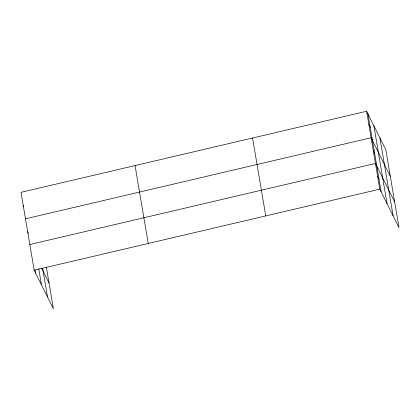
<?xml version="1.0" encoding="UTF-8"?>
<svg xmlns="http://www.w3.org/2000/svg" width="420" height="420" viewBox="0 0 420 420"><rect width="100%" height="100%" fill="white"/><g stroke="black" fill="none" stroke-linecap="round" stroke-linejoin="round"><path stroke-width="0.63" d="M366.618 111.258L379.796 189.158L399 227.672L385.817 149.772L366.618 111.258L21 192.328L34.183 270.228L53.382 308.742L46.426 267.613M25.483 218.815L371.096 137.744L390.301 176.258M29.831 244.524L375.449 163.448L394.653 201.962M34.183 270.228L379.796 189.158M368.86 124.498L370.219 127.239M373.275 150.596L374.64 153.332M377.622 176.3L378.987 179.035M23.242 205.574L23.788 206.666M27.657 231.667L28.476 233.31M41.701 268.333L49.035 283.038M379.932 137.965L393.115 215.864M373.868 125.801L387.046 203.7M367.983 113.993L381.161 191.893M252.562 138.012L265.745 215.912M135.056 165.575L148.234 243.474M42.604 268.018L47.497 296.935M38.713 268.706L41.433 284.77M35.002 269.75L35.543 272.963"/></g></svg>
